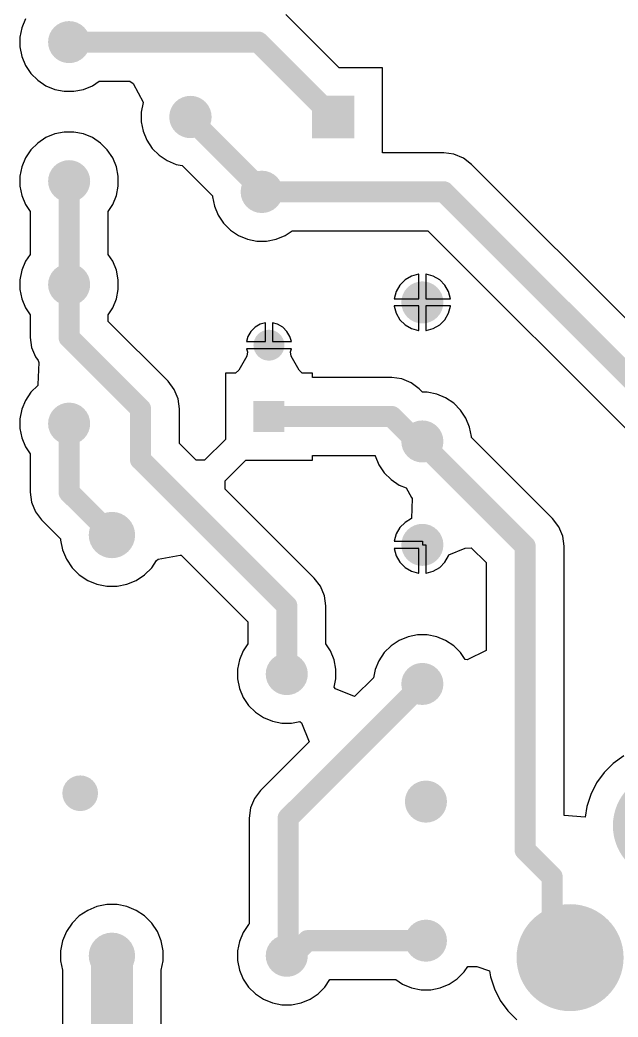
# Model space of a CAD drawing. Header units: inches. Extents: x 4.53 to 13.89, y 0.79 to 10.58.
# Drawn here: x 7.199 to 8.037, y 1.655 to 3.053 of the extents above; entities that cross this region are included whole.
import ezdxf

# ---------------------------------------------------------------- set-up
doc = ezdxf.new("R2010")
doc.units = ezdxf.units.IN
doc.header["$MEASUREMENT"] = 0
for name, color, linetype in [('Pad Holes', 156, 'Continuous'), ('Top Layer', 1, 'Continuous'), ('Via Holes', 16, 'Continuous')]:
    doc.layers.add(name, color=color, linetype=linetype)

# ---------------------------------------------------------------- blocks, each defined once
blk = doc.blocks.new('12A_7_B_3')
at = {"layer": 'Pad Holes'}
h = blk.add_hatch(color=7, dxfattribs=at)
edge = h.paths.add_edge_path()
edge.add_arc((-0.22, 0.31), 0.038, 0, 360)
h = blk.add_hatch(color=7, dxfattribs=at)
edge = h.paths.add_edge_path()
edge.add_arc((0.22, 0.31), 0.038, 0, 360)
h = blk.add_hatch(color=7, dxfattribs=at)
edge = h.paths.add_edge_path()
edge.add_arc((0.36, 0.125), 0.038, 0, 360)
h = blk.add_hatch(color=7, dxfattribs=at)
edge = h.paths.add_edge_path()
edge.add_arc((-0.36, 0.115), 0.038, 0, 360)
h = blk.add_hatch(color=7, dxfattribs=at)
edge = h.paths.add_edge_path()
edge.add_arc((-0.065, 0.07), 0.0222, 0, 360)
h = blk.add_hatch(color=7, dxfattribs=at)
edge = h.paths.add_edge_path()
edge.add_arc((0.07, 0.07), 0.0222, 0, 360)
h = blk.add_hatch(color=7, dxfattribs=at)
edge = h.paths.add_edge_path()
edge.add_arc((-0.065, -0.07), 0.0222, 0, 360)
h = blk.add_hatch(color=7, dxfattribs=at)
edge = h.paths.add_edge_path()
edge.add_arc((0.07, -0.07), 0.0222, 0, 360)
h = blk.add_hatch(color=7, dxfattribs=at)
edge = h.paths.add_edge_path()
edge.add_arc((-0.36, -0.115), 0.038, 0, 360)
h = blk.add_hatch(color=7, dxfattribs=at)
edge = h.paths.add_edge_path()
edge.add_arc((0.36, -0.12), 0.038, 0, 360)
h = blk.add_hatch(color=7, dxfattribs=at)
edge = h.paths.add_edge_path()
edge.add_arc((-0.225, -0.305), 0.038, 0, 360)
h = blk.add_hatch(color=7, dxfattribs=at)
edge = h.paths.add_edge_path()
edge.add_arc((0.225, -0.305), 0.038, 0, 360)
h = blk.add_hatch(color=7, dxfattribs=at)
edge = h.paths.add_edge_path()
edge.add_arc((0, -0.38), 0.038, 0, 360)
at = {"layer": 'Top Layer'}
h = blk.add_hatch(color=1, dxfattribs=at)
edge = h.paths.add_edge_path()
edge.add_arc((-0.22, 0.31), 0.075, 0, 360)
h = blk.add_hatch(color=1, dxfattribs=at)
edge = h.paths.add_edge_path()
edge.add_arc((0.22, 0.31), 0.075, 0, 360)
h = blk.add_hatch(color=1, dxfattribs=at)
edge = h.paths.add_edge_path()
edge.add_arc((0.36, 0.125), 0.075, 0, 360)
h = blk.add_hatch(color=1, dxfattribs=at)
edge = h.paths.add_edge_path()
edge.add_arc((-0.36, 0.115), 0.075, 0, 360)
for points in [[(-0.0996, 0.1046), (-0.0304, 0.1046), (-0.0304, 0.0354), (-0.0996, 0.0354)], [(0.0354, 0.1046), (0.1046, 0.1046), (0.1046, 0.0354), (0.0354, 0.0354)], [(-0.0996, -0.0354), (-0.0304, -0.0354), (-0.0304, -0.1046), (-0.0996, -0.1046)], [(0.0354, -0.0354), (0.1046, -0.0354), (0.1046, -0.1046), (0.0354, -0.1046)]]:
    blk.add_hatch(color=1, dxfattribs=at).paths.add_polyline_path(points)
h = blk.add_hatch(color=1, dxfattribs=at)
edge = h.paths.add_edge_path()
edge.add_arc((-0.36, -0.115), 0.075, 0, 360)
h = blk.add_hatch(color=1, dxfattribs=at)
edge = h.paths.add_edge_path()
edge.add_arc((0.36, -0.12), 0.075, 0, 360)
h = blk.add_hatch(color=1, dxfattribs=at)
edge = h.paths.add_edge_path()
edge.add_arc((-0.225, -0.305), 0.075, 0, 360)
h = blk.add_hatch(color=1, dxfattribs=at)
edge = h.paths.add_edge_path()
edge.add_arc((0.225, -0.305), 0.075, 0, 360)
h = blk.add_hatch(color=1, dxfattribs=at)
edge = h.paths.add_edge_path()
edge.add_arc((0, -0.38), 0.075, 0, 360)
blk = doc.blocks.new('TRIM_PV36W204C01B00___DUPLICATE_62')
at = {"layer": 'Pad Holes'}
h = blk.add_hatch(color=7, dxfattribs=at)
edge = h.paths.add_edge_path()
edge.add_arc((0, 0.1), 0.0197, 0, 360)
h = blk.add_hatch(color=7, dxfattribs=at)
edge = h.paths.add_edge_path()
edge.add_arc((-0.1, -0.005), 0.0197, 0, 360)
h = blk.add_hatch(color=7, dxfattribs=at)
edge = h.paths.add_edge_path()
edge.add_arc((0.1, -0.005), 0.0197, 0, 360)
at = {"layer": 'Top Layer'}
h = blk.add_hatch(color=1, dxfattribs=at)
edge = h.paths.add_edge_path()
edge.add_arc((0, 0.1), 0.0297, 0, 360)
blk.add_hatch(color=1, dxfattribs=at).paths.add_polyline_path([(-0.1297, 0.0247), (-0.0703, 0.0247), (-0.0703, -0.0347), (-0.1297, -0.0347)])
h = blk.add_hatch(color=1, dxfattribs=at)
edge = h.paths.add_edge_path()
edge.add_arc((0.1, -0.005), 0.0297, 0, 360)
blk = doc.blocks.new('RES_2W_VERTICAL_66')
at = {"layer": 'Pad Holes'}
h = blk.add_hatch(color=7, dxfattribs=at)
edge = h.paths.add_edge_path()
edge.add_arc((0, 0), 0.0197, 0, 360)
h = blk.add_hatch(color=7, dxfattribs=at)
edge = h.paths.add_edge_path()
edge.add_arc((0.195, 0), 0.0197, 0, 360)
at = {"layer": 'Top Layer'}
h = blk.add_hatch(color=1, dxfattribs=at)
edge = h.paths.add_edge_path()
edge.add_arc((0, 0), 0.0295, 0, 360)
h = blk.add_hatch(color=1, dxfattribs=at)
edge = h.paths.add_edge_path()
edge.add_arc((0.195, 0), 0.0295, 0, 360)
blk = doc.blocks.new('RES_2W_VERTICAL_68')
at = {"layer": 'Pad Holes'}
h = blk.add_hatch(color=7, dxfattribs=at)
edge = h.paths.add_edge_path()
edge.add_arc((0, 0), 0.0197, 0, 360)
h = blk.add_hatch(color=7, dxfattribs=at)
edge = h.paths.add_edge_path()
edge.add_arc((0.195, 0), 0.0197, 0, 360)
at = {"layer": 'Top Layer'}
h = blk.add_hatch(color=1, dxfattribs=at)
edge = h.paths.add_edge_path()
edge.add_arc((0, 0), 0.0295, 0, 360)
h = blk.add_hatch(color=1, dxfattribs=at)
edge = h.paths.add_edge_path()
edge.add_arc((0.195, 0), 0.0295, 0, 360)
blk = doc.blocks.new('RES_2W_VERTICAL_70')
at = {"layer": 'Pad Holes'}
h = blk.add_hatch(color=7, dxfattribs=at)
edge = h.paths.add_edge_path()
edge.add_arc((0, 0), 0.0197, 0, 360)
h = blk.add_hatch(color=7, dxfattribs=at)
edge = h.paths.add_edge_path()
edge.add_arc((0.195, 0), 0.0197, 0, 360)
at = {"layer": 'Top Layer'}
h = blk.add_hatch(color=1, dxfattribs=at)
edge = h.paths.add_edge_path()
edge.add_arc((0, 0), 0.0295, 0, 360)
h = blk.add_hatch(color=1, dxfattribs=at)
edge = h.paths.add_edge_path()
edge.add_arc((0.195, 0), 0.0295, 0, 360)
blk = doc.blocks.new('RES_2W_VERTICAL_76')
at = {"layer": 'Pad Holes'}
h = blk.add_hatch(color=7, dxfattribs=at)
edge = h.paths.add_edge_path()
edge.add_arc((0, 0), 0.0197, 0, 360)
h = blk.add_hatch(color=7, dxfattribs=at)
edge = h.paths.add_edge_path()
edge.add_arc((0.195, 0), 0.0197, 0, 360)
at = {"layer": 'Top Layer'}
h = blk.add_hatch(color=1, dxfattribs=at)
edge = h.paths.add_edge_path()
edge.add_arc((0, 0), 0.0295, 0, 360)
h = blk.add_hatch(color=1, dxfattribs=at)
edge = h.paths.add_edge_path()
edge.add_arc((0.195, 0), 0.0295, 0, 360)
blk = doc.blocks.new('RES_2W_VERTICAL_78')
at = {"layer": 'Pad Holes'}
h = blk.add_hatch(color=7, dxfattribs=at)
edge = h.paths.add_edge_path()
edge.add_arc((0, 0), 0.0197, 0, 360)
h = blk.add_hatch(color=7, dxfattribs=at)
edge = h.paths.add_edge_path()
edge.add_arc((0.195, 0), 0.0197, 0, 360)
at = {"layer": 'Top Layer'}
h = blk.add_hatch(color=1, dxfattribs=at)
edge = h.paths.add_edge_path()
edge.add_arc((0, 0), 0.0295, 0, 360)
h = blk.add_hatch(color=1, dxfattribs=at)
edge = h.paths.add_edge_path()
edge.add_arc((0.195, 0), 0.0295, 0, 360)
blk = doc.blocks.new('CAPPRD500W50D630H1120_STAND_108')
at = {"layer": 'Pad Holes'}
h = blk.add_hatch(color=7, dxfattribs=at)
edge = h.paths.add_edge_path()
edge.add_arc((-0.05, 0), 0.0148, 0, 360)
h = blk.add_hatch(color=7, dxfattribs=at)
edge = h.paths.add_edge_path()
edge.add_arc((0.05, 0), 0.0148, 0, 360)
at = {"layer": 'Top Layer'}
blk.add_hatch(color=1, dxfattribs=at).paths.add_polyline_path([(-0.0717, 0.0217), (-0.0283, 0.0217), (-0.0283, -0.0217), (-0.0717, -0.0217)])
h = blk.add_hatch(color=1, dxfattribs=at)
edge = h.paths.add_edge_path()
edge.add_arc((0.05, 0), 0.0217, 0, 360)
blk = doc.blocks.new('CAP_PANASSONIC_100N_450V_110')
at = {"layer": 'Pad Holes'}
h = blk.add_hatch(color=7, dxfattribs=at)
edge = h.paths.add_edge_path()
edge.add_arc((0, 0), 0.0197, 0, 360)
h = blk.add_hatch(color=7, dxfattribs=at)
edge = h.paths.add_edge_path()
edge.add_arc((0.395, 0), 0.0197, 0, 360)
at = {"layer": 'Top Layer'}
h = blk.add_hatch(color=1, dxfattribs=at)
edge = h.paths.add_edge_path()
edge.add_arc((0, 0), 0.0295, 0, 360)
h = blk.add_hatch(color=1, dxfattribs=at)
edge = h.paths.add_edge_path()
edge.add_arc((0.395, 0), 0.0295, 0, 360)
blk = doc.blocks.new('CAP_PANASSONIC_1U_450V_112')
at = {"layer": 'Pad Holes'}
h = blk.add_hatch(color=7, dxfattribs=at)
edge = h.paths.add_edge_path()
edge.add_arc((0, 0), 0.02, 0, 360)
h = blk.add_hatch(color=7, dxfattribs=at)
edge = h.paths.add_edge_path()
edge.add_arc((0.59, 0), 0.02, 0, 360)
at = {"layer": 'Top Layer'}
h = blk.add_hatch(color=1, dxfattribs=at)
edge = h.paths.add_edge_path()
edge.add_arc((0, 0), 0.0325, 0, 360)
h = blk.add_hatch(color=1, dxfattribs=at)
edge = h.paths.add_edge_path()
edge.add_arc((0.59, 0), 0.0325, 0, 360)

msp = doc.modelspace()

# ---------------------------------------------------------------- hatches: boundary and pattern name
at = {"layer": 'Top Layer'}
h = msp.add_hatch(color=1, dxfattribs=at)
edge = h.paths.add_edge_path()
edge.add_arc((7.2835, 1.9685), 0.025, 0, 360)
at = {"layer": 'Via Holes'}
h = msp.add_hatch(color=7, dxfattribs=at)
edge = h.paths.add_edge_path()
edge.add_arc((7.2835, 1.9685), 0.014, 0, 360)

# ---------------------------------------------------------------- linework, layer by layer
at = {"layer": 'Top Layer'}
for p, q in [((7.2069, 3.0544), (7.2018, 3.0419)), ((7.6462, 2.9859), (7.5716, 3.0604)), ((7.2018, 3.0419), (7.1991, 3.0286)), ((7.1991, 3.0286), (7.1991, 3.015)), ((7.1991, 3.015), (7.2018, 3.0017)), ((7.2018, 3.0017), (7.2069, 2.9892)), ((7.2069, 2.9892), (7.2145, 2.9779)), ((7.7071, 2.9859), (7.6462, 2.9859)), ((7.7071, 2.8664), (7.7071, 2.9859)), ((7.2145, 2.9779), (7.2241, 2.9683)), ((7.2241, 2.9683), (7.2354, 2.9607)), ((7.3006, 2.9607), (7.3103, 2.9672)), ((7.3103, 2.9672), (7.3531, 2.9672)), ((7.3531, 2.9672), (7.3578, 2.9637)), ((7.2354, 2.9607), (7.2479, 2.9555)), ((7.2479, 2.9555), (7.2612, 2.9529)), ((7.2612, 2.9529), (7.2748, 2.9529)), ((7.2748, 2.9529), (7.2881, 2.9555)), ((7.2881, 2.9555), (7.3006, 2.9607)), ((7.3578, 2.9637), (7.3719, 2.9377)), ((7.3716, 2.9369), (7.3689, 2.9236)), ((7.3719, 2.9377), (7.3716, 2.9369)), ((7.3689, 2.9236), (7.3689, 2.91)), ((7.3689, 2.91), (7.3716, 2.8967)), ((7.2612, 2.8957), (7.2479, 2.893)), ((7.2748, 2.8957), (7.2612, 2.8957)), ((7.2881, 2.893), (7.2748, 2.8957)), ((7.3716, 2.8967), (7.3768, 2.8841)), ((7.2241, 2.8803), (7.2145, 2.8707)), ((7.2354, 2.8879), (7.2241, 2.8803)), ((7.2479, 2.893), (7.2354, 2.8879)), ((7.3006, 2.8879), (7.2881, 2.893)), ((7.3119, 2.8803), (7.3006, 2.8879)), ((7.3215, 2.8707), (7.3119, 2.8803)), ((7.3768, 2.8841), (7.3844, 2.8728)), ((7.2145, 2.8707), (7.2069, 2.8594)), ((7.3291, 2.8594), (7.3215, 2.8707)), ((7.3844, 2.8728), (7.394, 2.8632)), ((7.7932, 2.8664), (7.7071, 2.8664)), ((7.8073, 2.8645), (7.7932, 2.8664)), ((7.2069, 2.8594), (7.2018, 2.8469)), ((7.3342, 2.8469), (7.3291, 2.8594)), ((7.394, 2.8632), (7.4053, 2.8556)), ((7.4053, 2.8556), (7.4179, 2.8504)), ((7.8205, 2.8591), (7.8073, 2.8645)), ((7.8318, 2.8504), (7.8205, 2.8591)), ((7.2018, 2.8469), (7.1991, 2.8336)), ((7.3369, 2.8336), (7.3342, 2.8469)), ((7.4179, 2.8504), (7.4264, 2.8487)), ((7.4264, 2.8487), (7.4689, 2.8061)), ((8.1946, 2.4876), (7.8318, 2.8504)), ((7.1991, 2.8336), (7.1991, 2.82)), ((7.3369, 2.82), (7.3369, 2.8336)), ((7.1991, 2.82), (7.2018, 2.8067)), ((7.3342, 2.8067), (7.3369, 2.82)), ((7.2018, 2.8067), (7.2069, 2.7942)), ((7.3291, 2.7942), (7.3342, 2.8067)), ((7.4689, 2.8061), (7.4689, 2.805)), ((7.4689, 2.805), (7.4716, 2.7917)), ((7.2069, 2.7942), (7.2134, 2.7845)), ((7.2134, 2.7845), (7.2134, 2.7241)), ((7.3226, 2.7845), (7.3291, 2.7942)), ((7.3226, 2.7241), (7.3226, 2.7845)), ((7.4716, 2.7917), (7.4768, 2.7791)), ((7.4768, 2.7791), (7.4844, 2.7678)), ((7.4844, 2.7678), (7.494, 2.7582)), ((7.494, 2.7582), (7.5053, 2.7506)), ((7.5707, 2.7506), (7.5806, 2.7572)), ((7.5806, 2.7572), (7.7706, 2.7572)), ((7.7706, 2.7572), (8.1334, 2.3944)), ((7.5053, 2.7506), (7.5179, 2.7454)), ((7.5179, 2.7454), (7.5312, 2.7427)), ((7.5312, 2.7427), (7.5448, 2.7427)), ((7.5448, 2.7427), (7.5581, 2.7454)), ((7.5581, 2.7454), (7.5707, 2.7506)), ((7.2069, 2.7144), (7.2018, 2.7019)), ((7.2134, 2.7241), (7.2069, 2.7144)), ((7.3291, 2.7144), (7.3226, 2.7241)), ((7.3342, 2.7019), (7.3291, 2.7144)), ((7.2018, 2.7019), (7.1991, 2.6886)), ((7.3369, 2.6886), (7.3342, 2.7019)), ((7.1991, 2.6886), (7.1991, 2.675)), ((7.3369, 2.675), (7.3369, 2.6886)), ((7.7387, 2.6884), (7.7314, 2.6811)), ((7.7477, 2.6936), (7.7387, 2.6884)), ((7.7578, 2.6963), (7.7477, 2.6936)), ((7.758, 2.6963), (7.7578, 2.6963)), ((7.758, 2.6618), (7.758, 2.6963)), ((7.7682, 2.6963), (7.768, 2.6963)), ((7.768, 2.6963), (7.768, 2.6618)), ((7.7783, 2.6936), (7.7682, 2.6963)), ((7.7873, 2.6884), (7.7783, 2.6936)), ((7.7946, 2.6811), (7.7873, 2.6884)), ((7.1991, 2.675), (7.2018, 2.6617)), ((7.3342, 2.6617), (7.3369, 2.675)), ((7.7262, 2.6721), (7.7235, 2.662)), ((7.7314, 2.6811), (7.7262, 2.6721)), ((7.7998, 2.6721), (7.7946, 2.6811)), ((7.8025, 2.662), (7.7998, 2.6721)), ((7.2018, 2.6617), (7.2069, 2.6492)), ((7.3291, 2.6492), (7.3342, 2.6617)), ((7.7235, 2.662), (7.7235, 2.6618)), ((7.7235, 2.6618), (7.758, 2.6618)), ((7.768, 2.6618), (7.8025, 2.6618)), ((7.8025, 2.6618), (7.8025, 2.662)), ((7.2069, 2.6492), (7.2134, 2.6395)), ((7.3226, 2.6395), (7.3291, 2.6492)), ((7.758, 2.6518), (7.7235, 2.6518)), ((7.7235, 2.6518), (7.7235, 2.6516)), ((7.7235, 2.6516), (7.7262, 2.6415)), ((7.758, 2.6173), (7.758, 2.6518)), ((7.8025, 2.6518), (7.768, 2.6518)), ((7.768, 2.6518), (7.768, 2.6173)), ((7.7998, 2.6415), (7.8025, 2.6516)), ((7.8025, 2.6516), (7.8025, 2.6518)), ((7.2134, 2.6395), (7.2134, 2.6076)), ((7.3226, 2.6302), (7.3226, 2.6395)), ((7.4066, 2.5462), (7.3226, 2.6302)), ((7.7262, 2.6415), (7.7314, 2.6325)), ((7.7314, 2.6325), (7.7387, 2.6252)), ((7.7873, 2.6252), (7.7946, 2.6325)), ((7.7946, 2.6325), (7.7998, 2.6415)), ((7.5227, 2.6162), (7.5185, 2.609)), ((7.5286, 2.6221), (7.5227, 2.6162)), ((7.5358, 2.6263), (7.5286, 2.6221)), ((7.543, 2.6282), (7.5358, 2.6263)), ((7.543, 2.6018), (7.543, 2.6282)), ((7.5602, 2.6263), (7.553, 2.6282)), ((7.553, 2.6282), (7.553, 2.6018)), ((7.5674, 2.6221), (7.5602, 2.6263)), ((7.5733, 2.6162), (7.5674, 2.6221)), ((7.5775, 2.609), (7.5733, 2.6162)), ((7.7387, 2.6252), (7.7477, 2.62)), ((7.7477, 2.62), (7.7578, 2.6173)), ((7.7578, 2.6173), (7.758, 2.6173)), ((7.768, 2.6173), (7.7682, 2.6173)), ((7.7682, 2.6173), (7.7783, 2.62)), ((7.7783, 2.62), (7.7873, 2.6252)), ((7.2134, 2.6076), (7.2153, 2.5935)), ((7.5185, 2.609), (7.5166, 2.6018)), ((7.5166, 2.6018), (7.543, 2.6018)), ((7.553, 2.6018), (7.5794, 2.6018)), ((7.5794, 2.6018), (7.5775, 2.609)), ((7.2153, 2.5935), (7.2207, 2.5803)), ((7.548, 2.5918), (7.5166, 2.5918)), ((7.5166, 2.5918), (7.5178, 2.5873)), ((7.5178, 2.5873), (7.5168, 2.5815)), ((7.5794, 2.5918), (7.548, 2.5918)), ((7.5782, 2.5873), (7.5794, 2.5918)), ((7.5792, 2.5815), (7.5782, 2.5873)), ((7.2207, 2.5803), (7.2245, 2.5753)), ((7.2245, 2.5753), (7.2257, 2.5724)), ((7.5168, 2.5815), (7.5056, 2.5618)), ((7.5904, 2.5618), (7.5792, 2.5815)), ((7.2257, 2.5724), (7.2243, 2.5416)), ((7.5056, 2.5618), (7.5012, 2.5578)), ((7.5948, 2.5578), (7.5904, 2.5618)), ((7.4153, 2.5349), (7.4066, 2.5462)), ((7.5012, 2.5578), (7.487, 2.5578)), ((7.487, 2.5578), (7.487, 2.4644)), ((7.609, 2.5578), (7.5948, 2.5578)), ((7.609, 2.5514), (7.609, 2.5578)), ((7.72, 2.5514), (7.609, 2.5514)), ((7.7341, 2.5495), (7.72, 2.5514)), ((7.7473, 2.5441), (7.7341, 2.5495)), ((7.2241, 2.5403), (7.2145, 2.5307)), ((7.2243, 2.5416), (7.2241, 2.5403)), ((7.4207, 2.5217), (7.4153, 2.5349)), ((7.7586, 2.5354), (7.7473, 2.5441)), ((7.7633, 2.5307), (7.7586, 2.5354)), ((7.2069, 2.5194), (7.2018, 2.5069)), ((7.2145, 2.5307), (7.2069, 2.5194)), ((7.4226, 2.5076), (7.4207, 2.5217)), ((7.7698, 2.5307), (7.7633, 2.5307)), ((7.7831, 2.528), (7.7698, 2.5307)), ((7.7956, 2.5229), (7.7831, 2.528)), ((7.8069, 2.5153), (7.7956, 2.5229)), ((7.2018, 2.5069), (7.1991, 2.4936)), ((7.4226, 2.459), (7.4226, 2.5076)), ((7.8165, 2.5057), (7.8069, 2.5153)), ((7.8241, 2.4944), (7.8165, 2.5057)), ((7.1991, 2.4936), (7.1991, 2.48)), ((7.8292, 2.4819), (7.8241, 2.4944)), ((7.1991, 2.48), (7.2018, 2.4667)), ((7.8319, 2.4686), (7.8292, 2.4819)), ((7.2018, 2.4667), (7.2069, 2.4542)), ((7.487, 2.4644), (7.4579, 2.4354)), ((7.8319, 2.4673), (7.8319, 2.4686)), ((7.9456, 2.3536), (7.8319, 2.4673)), ((7.2069, 2.4542), (7.2134, 2.4445)), ((7.4462, 2.4354), (7.4226, 2.459)), ((7.2134, 2.4445), (7.2134, 2.3906)), ((7.4579, 2.4354), (7.4462, 2.4354)), ((7.4866, 2.4067), (7.5156, 2.4358)), ((7.5156, 2.4358), (7.609, 2.4358)), ((7.609, 2.4358), (7.609, 2.4422)), ((7.609, 2.4422), (7.6967, 2.4422)), ((7.6967, 2.4422), (7.6968, 2.4417)), ((7.6968, 2.4417), (7.7019, 2.4292)), ((7.7019, 2.4292), (7.7095, 2.4179)), ((7.4866, 2.395), (7.4866, 2.4067)), ((7.7095, 2.4179), (7.7191, 2.4083)), ((7.7191, 2.4083), (7.7304, 2.4007)), ((7.6116, 2.27), (7.4866, 2.395)), ((7.7304, 2.4007), (7.7401, 2.3967)), ((7.7401, 2.3967), (7.7478, 2.3833)), ((7.2134, 2.3906), (7.2153, 2.3765)), ((7.7486, 2.3816), (7.7477, 2.3536)), ((7.7478, 2.3833), (7.7486, 2.3816)), ((7.2153, 2.3765), (7.2207, 2.3633)), ((7.2207, 2.3633), (7.2294, 2.352)), ((7.2294, 2.352), (7.2561, 2.3253)), ((7.7477, 2.3536), (7.7387, 2.3484)), ((7.9543, 2.3423), (7.9456, 2.3536)), ((7.7314, 2.3411), (7.7262, 2.3321)), ((7.7387, 2.3484), (7.7314, 2.3411)), ((7.9597, 2.3291), (7.9543, 2.3423)), ((7.2561, 2.3253), (7.2561, 2.3235)), ((7.2561, 2.3235), (7.2589, 2.3097)), ((7.7262, 2.3321), (7.7235, 2.322)), ((7.7235, 2.322), (7.7235, 2.3218)), ((7.7235, 2.3218), (7.763, 2.3218)), ((7.763, 2.3218), (7.763, 2.3168)), ((7.9616, 2.315), (7.9597, 2.3291)), ((7.2589, 2.3097), (7.2643, 2.2966)), ((7.758, 2.3118), (7.7235, 2.3118)), ((7.7235, 2.3118), (7.7235, 2.3116)), ((7.7235, 2.3116), (7.7262, 2.3015)), ((7.758, 2.2773), (7.758, 2.3118)), ((7.763, 2.3168), (7.768, 2.3168)), ((7.768, 2.3168), (7.768, 2.2773)), ((7.8002, 2.3028), (7.8228, 2.3124)), ((7.8228, 2.3124), (7.8313, 2.3127)), ((7.8313, 2.3127), (7.8524, 2.2921)), ((7.9616, 1.9375), (7.9616, 2.315)), ((7.2643, 2.2966), (7.2722, 2.2848)), ((7.3838, 2.2848), (7.3905, 2.2948)), ((7.3905, 2.2948), (7.3926, 2.2967)), ((7.3926, 2.2967), (7.4235, 2.3026)), ((7.4235, 2.3026), (7.4249, 2.3022)), ((7.4249, 2.3022), (7.5184, 2.2087)), ((7.7262, 2.3015), (7.7314, 2.2925)), ((7.7946, 2.2925), (7.7998, 2.3015)), ((7.7998, 2.3015), (7.8002, 2.3028)), ((7.2722, 2.2848), (7.2822, 2.2748)), ((7.3738, 2.2748), (7.3838, 2.2848)), ((7.7314, 2.2925), (7.7387, 2.2852)), ((7.7387, 2.2852), (7.7477, 2.28)), ((7.7477, 2.28), (7.7578, 2.2773)), ((7.7682, 2.2773), (7.7783, 2.28)), ((7.7783, 2.28), (7.7873, 2.2852)), ((7.7873, 2.2852), (7.7946, 2.2925)), ((7.8524, 2.2921), (7.8524, 2.1686)), ((7.2822, 2.2748), (7.294, 2.2669)), ((7.294, 2.2669), (7.307, 2.2615)), ((7.349, 2.2615), (7.362, 2.2669)), ((7.362, 2.2669), (7.3738, 2.2748)), ((7.6203, 2.2587), (7.6116, 2.27)), ((7.7578, 2.2773), (7.758, 2.2773)), ((7.768, 2.2773), (7.7682, 2.2773)), ((7.307, 2.2615), (7.3209, 2.2587)), ((7.3209, 2.2587), (7.3351, 2.2587)), ((7.3351, 2.2587), (7.349, 2.2615)), ((7.6257, 2.2455), (7.6203, 2.2587)), ((7.6276, 2.2314), (7.6257, 2.2455)), ((7.6276, 2.1779), (7.6276, 2.2314)), ((7.5184, 2.2087), (7.5184, 2.1779)), ((7.7304, 2.1829), (7.7191, 2.1753)), ((7.7429, 2.188), (7.7304, 2.1829)), ((7.7562, 2.1907), (7.7429, 2.188)), ((7.7698, 2.1907), (7.7562, 2.1907)), ((7.7831, 2.188), (7.7698, 2.1907)), ((7.7956, 2.1829), (7.7831, 2.188)), ((7.8069, 2.1753), (7.7956, 2.1829)), ((7.5119, 2.1682), (7.5068, 2.1557)), ((7.5184, 2.1779), (7.5119, 2.1682)), ((7.6341, 2.1682), (7.6276, 2.1779)), ((7.6392, 2.1557), (7.6341, 2.1682)), ((7.7191, 2.1753), (7.7095, 2.1657)), ((7.8165, 2.1657), (7.8069, 2.1753)), ((7.8524, 2.1686), (7.8259, 2.1557)), ((7.5068, 2.1557), (7.5041, 2.1424)), ((7.6419, 2.1424), (7.6392, 2.1557)), ((7.7019, 2.1544), (7.6968, 2.1419)), ((7.7095, 2.1657), (7.7019, 2.1544)), ((7.8229, 2.1562), (7.8165, 2.1657)), ((7.8259, 2.1557), (7.8229, 2.1562)), ((7.5041, 2.1424), (7.5041, 2.1288)), ((7.6419, 2.1288), (7.6419, 2.1424)), ((7.6968, 2.1419), (7.6945, 2.1305)), ((7.5041, 2.1288), (7.5068, 2.1155)), ((7.6396, 2.1174), (7.6419, 2.1288)), ((7.6945, 2.1305), (7.668, 2.104)), ((7.5068, 2.1155), (7.5119, 2.103)), ((7.6414, 2.1149), (7.6396, 2.1174)), ((7.668, 2.104), (7.6414, 2.1149)), ((7.5119, 2.103), (7.5195, 2.0917)), ((7.5195, 2.0917), (7.5291, 2.0821)), ((7.5291, 2.0821), (7.5404, 2.0746)), ((7.5404, 2.0746), (7.5529, 2.0694)), ((7.5529, 2.0694), (7.5662, 2.0667)), ((7.5662, 2.0667), (7.5798, 2.0667)), ((7.5798, 2.0667), (7.5912, 2.069)), ((7.5912, 2.069), (7.5937, 2.0672)), ((7.5937, 2.0672), (7.6046, 2.0407)), ((7.6046, 2.0407), (7.5364, 1.9724)), ((8.0451, 2.0208), (8.0305, 2.0102)), ((8.0305, 2.0102), (8.0178, 1.9975)), ((8.0178, 1.9975), (8.0072, 1.9829)), ((7.5364, 1.9724), (7.5277, 1.9611)), ((8.0072, 1.9829), (7.999, 1.9669)), ((7.5277, 1.9611), (7.5223, 1.9479)), ((7.999, 1.9669), (7.9934, 1.9498)), ((7.5223, 1.9479), (7.5204, 1.9338)), ((7.9934, 1.9498), (7.9911, 1.9351)), ((7.5204, 1.9338), (7.5204, 1.7854)), ((7.9911, 1.9351), (7.9616, 1.9375)), ((7.294, 1.8043), (7.2822, 1.7964)), ((7.307, 1.8097), (7.294, 1.8043)), ((7.3209, 1.8125), (7.307, 1.8097)), ((7.3351, 1.8125), (7.3209, 1.8125)), ((7.349, 1.8097), (7.3351, 1.8125)), ((7.362, 1.8043), (7.349, 1.8097)), ((7.3738, 1.7964), (7.362, 1.8043)), ((7.2822, 1.7964), (7.2722, 1.7864)), ((7.3838, 1.7864), (7.3738, 1.7964)), ((7.2722, 1.7864), (7.2643, 1.7747)), ((7.3917, 1.7747), (7.3838, 1.7864)), ((7.5195, 1.7845), (7.5119, 1.7732)), ((7.5204, 1.7854), (7.5195, 1.7845)), ((7.2643, 1.7747), (7.2589, 1.7616)), ((7.3971, 1.7616), (7.3917, 1.7747)), ((7.5119, 1.7732), (7.5068, 1.7607)), ((7.2589, 1.7616), (7.2561, 1.7477)), ((7.3999, 1.7477), (7.3971, 1.7616)), ((7.5068, 1.7607), (7.5041, 1.7474)), ((7.2561, 1.7477), (7.2561, 1.7335)), ((7.3999, 1.7335), (7.3999, 1.7477)), ((7.5041, 1.7474), (7.5041, 1.7338)), ((7.5041, 1.7338), (7.5068, 1.7205)), ((7.2561, 1.7335), (7.2588, 1.7203)), ((7.2588, 1.7203), (7.2588, 1.593)), ((7.3972, 1.7203), (7.3999, 1.7335)), ((7.3972, 1.593), (7.3972, 1.7203)), ((7.5068, 1.7205), (7.5119, 1.708)), ((7.8215, 1.7179), (7.8268, 1.7258)), ((7.8268, 1.7258), (7.8393, 1.7257)), ((7.8393, 1.7257), (7.8571, 1.7197)), ((7.5119, 1.708), (7.5195, 1.6967)), ((7.6265, 1.6967), (7.6335, 1.7072)), ((7.6335, 1.7072), (7.7257, 1.7072)), ((7.7257, 1.7072), (7.7354, 1.7007)), ((7.8006, 1.7007), (7.8119, 1.7083)), ((7.8119, 1.7083), (7.8215, 1.7179)), ((7.8571, 1.7197), (7.8584, 1.7112)), ((7.8584, 1.7112), (7.864, 1.6941)), ((7.5195, 1.6967), (7.5291, 1.6871)), ((7.6169, 1.6871), (7.6265, 1.6967)), ((7.7354, 1.7007), (7.7479, 1.6955)), ((7.7479, 1.6955), (7.7612, 1.6929)), ((7.7612, 1.6929), (7.7748, 1.6929)), ((7.7748, 1.6929), (7.7881, 1.6955)), ((7.7881, 1.6955), (7.8006, 1.7007)), ((7.864, 1.6941), (7.8722, 1.6781)), ((7.5291, 1.6871), (7.5404, 1.6796)), ((7.5404, 1.6796), (7.5529, 1.6744)), ((7.5931, 1.6744), (7.6056, 1.6796)), ((7.6056, 1.6796), (7.6169, 1.6871)), ((7.8722, 1.6781), (7.8828, 1.6635)), ((7.5529, 1.6744), (7.5662, 1.6717)), ((7.5662, 1.6717), (7.5798, 1.6717)), ((7.5798, 1.6717), (7.5931, 1.6744)), ((7.8828, 1.6635), (7.8955, 1.6508))]:
    msp.add_line(p, q, dxfattribs=at)
for points in [[(7.268, 3.0218, 0.0295, 0.0295, 0), (7.533, 3.0218, 0.0295, 0.0295, 0)], [(7.533, 3.0218, 0.0295, 0.0295, 0), (7.638, 2.9168, 0.0295, 0.0295, 0)], [(7.438, 2.9143, 0.0295, 0.0295, 0), (7.438, 2.9168, 0.0295, 0.0295, 0)], [(7.438, 2.9143, 0.0295, 0.0295, 0), (7.538, 2.8143, 0.0295, 0.0295, 0)], [(7.268, 2.6818, 0.0295, 0.0295, 0), (7.268, 2.8268, 0.0295, 0.0295, 0)], [(7.538, 2.8118, 0.0295, 0.0295, 0), (7.538, 2.8143, 0.0295, 0.0295, 0)], [(7.538, 2.8118, 0.0295, 0.0295, 0), (7.7932, 2.8118, 0.0295, 0.0295, 0)], [(7.7932, 2.8118, 0.0295, 0.0295, 0), (8.172, 2.433, 0.0295, 0.0295, 0)], [(7.268, 2.6076, 0.0295, 0.0295, 0), (7.268, 2.6818, 0.0295, 0.0295, 0)], [(7.268, 2.6076, 0.0295, 0.0295, 0), (7.368, 2.5076, 0.0295, 0.0295, 0)], [(7.368, 2.4364, 0.0295, 0.0295, 0), (7.368, 2.5076, 0.0295, 0.0295, 0)], [(7.548, 2.4968, 0.0295, 0.0295, 0), (7.72, 2.4968, 0.0295, 0.0295, 0)], [(7.72, 2.4968, 0.0295, 0.0295, 0), (7.755, 2.4618, 0.0295, 0.0295, 0)], [(7.268, 2.3906, 0.0295, 0.0295, 0), (7.268, 2.4868, 0.0295, 0.0295, 0)], [(7.755, 2.4618, 0.0295, 0.0295, 0), (7.763, 2.4618, 0.0295, 0.0295, 0)], [(7.7678, 2.4542, 0.0295, 0.0295, 0), (7.907, 2.315, 0.0295, 0.0295, 0)], [(7.368, 2.4364, 0.0295, 0.0295, 0), (7.573, 2.2314, 0.0295, 0.0295, 0)], [(7.268, 2.3906, 0.0295, 0.0295, 0), (7.328, 2.3306, 0.0295, 0.0295, 0)], [(7.907, 1.889, 0.0295, 0.0295, 0), (7.907, 2.315, 0.0295, 0.0295, 0)], [(7.573, 2.1356, 0.0295, 0.0295, 0), (7.573, 2.2314, 0.0295, 0.0295, 0)], [(7.575, 1.9338, 0.0295, 0.0295, 0), (7.763, 2.1218, 0.0295, 0.0295, 0)], [(7.575, 1.7332, 0.0295, 0.0295, 0), (7.575, 1.9338, 0.0295, 0.0295, 0)], [(7.907, 1.889, 0.0295, 0.0295, 0), (7.9449, 1.8511, 0.0295, 0.0295, 0)], [(7.9449, 1.7612, 0.0295, 0.0295, 0), (7.9449, 1.8511, 0.0295, 0.0295, 0)], [(7.581, 1.7406, 0.0295, 0.0295, 0), (7.6022, 1.7618, 0.0295, 0.0295, 0)], [(7.6022, 1.7618, 0.0295, 0.0295, 0), (7.768, 1.7618, 0.0295, 0.0295, 0)], [(7.9449, 1.7612, 0.0295, 0.0295, 0), (7.968, 1.7381, 0.0295, 0.0295, 0)], [(7.328, 1.5124, 0.0591, 0.0591, 0), (7.328, 1.7406, 0.0591, 0.0591, 0)], [(7.573, 1.7406, 0.0295, 0.0295, 0), (7.581, 1.7406, 0.0295, 0.0295, 0)]]:
    msp.add_lwpolyline(points, format="xyseb", dxfattribs=at)
for points in [[(7.2606, 3.0218, 0.0148, 0.0148, 1), (7.2754, 3.0218, 0.0148, 0.0148, 1)], [(7.5256, 3.0218, 0.0148, 0.0148, 1), (7.5404, 3.0218, 0.0148, 0.0148, 1)], [(7.5256, 3.0218, 0.0148, 0.0148, 1), (7.5404, 3.0218, 0.0148, 0.0148, 1)], [(7.4306, 2.9168, 0.0148, 0.0148, 1), (7.4454, 2.9168, 0.0148, 0.0148, 1)], [(7.4306, 2.9143, 0.0148, 0.0148, 1), (7.4454, 2.9143, 0.0148, 0.0148, 1)], [(7.4306, 2.9143, 0.0148, 0.0148, 1), (7.4454, 2.9143, 0.0148, 0.0148, 1)], [(7.6306, 2.9168, 0.0148, 0.0148, 1), (7.6454, 2.9168, 0.0148, 0.0148, 1)], [(7.2606, 2.8268, 0.0148, 0.0148, 1), (7.2754, 2.8268, 0.0148, 0.0148, 1)], [(7.5306, 2.8143, 0.0148, 0.0148, 1), (7.5454, 2.8143, 0.0148, 0.0148, 1)], [(7.5306, 2.8143, 0.0148, 0.0148, 1), (7.5454, 2.8143, 0.0148, 0.0148, 1)], [(7.5306, 2.8118, 0.0148, 0.0148, 1), (7.5454, 2.8118, 0.0148, 0.0148, 1)], [(7.5306, 2.8118, 0.0148, 0.0148, 1), (7.5454, 2.8118, 0.0148, 0.0148, 1)], [(7.7858, 2.8118, 0.0148, 0.0148, 1), (7.8006, 2.8118, 0.0148, 0.0148, 1)], [(7.7858, 2.8118, 0.0148, 0.0148, 1), (7.8006, 2.8118, 0.0148, 0.0148, 1)], [(7.2606, 2.6818, 0.0148, 0.0148, 1), (7.2754, 2.6818, 0.0148, 0.0148, 1)], [(7.2606, 2.6818, 0.0148, 0.0148, 1), (7.2754, 2.6818, 0.0148, 0.0148, 1)], [(7.2606, 2.6076, 0.0148, 0.0148, 1), (7.2754, 2.6076, 0.0148, 0.0148, 1)], [(7.2606, 2.6076, 0.0148, 0.0148, 1), (7.2754, 2.6076, 0.0148, 0.0148, 1)], [(7.3606, 2.5076, 0.0148, 0.0148, 1), (7.3754, 2.5076, 0.0148, 0.0148, 1)], [(7.3606, 2.5076, 0.0148, 0.0148, 1), (7.3754, 2.5076, 0.0148, 0.0148, 1)], [(7.5406, 2.4968, 0.0148, 0.0148, 1), (7.5554, 2.4968, 0.0148, 0.0148, 1)], [(7.7126, 2.4968, 0.0148, 0.0148, 1), (7.7274, 2.4968, 0.0148, 0.0148, 1)], [(7.7126, 2.4968, 0.0148, 0.0148, 1), (7.7274, 2.4968, 0.0148, 0.0148, 1)], [(7.2606, 2.4868, 0.0148, 0.0148, 1), (7.2754, 2.4868, 0.0148, 0.0148, 1)], [(7.7476, 2.4618, 0.0148, 0.0148, 1), (7.7624, 2.4618, 0.0148, 0.0148, 1)], [(7.7476, 2.4618, 0.0148, 0.0148, 1), (7.7624, 2.4618, 0.0148, 0.0148, 1)], [(7.7556, 2.4618, 0.0148, 0.0148, 1), (7.7704, 2.4618, 0.0148, 0.0148, 1)], [(7.7604, 2.4542, 0.0148, 0.0148, 1), (7.7752, 2.4542, 0.0148, 0.0148, 1)], [(7.3606, 2.4364, 0.0148, 0.0148, 1), (7.3754, 2.4364, 0.0148, 0.0148, 1)], [(7.3606, 2.4364, 0.0148, 0.0148, 1), (7.3754, 2.4364, 0.0148, 0.0148, 1)], [(7.2606, 2.3906, 0.0148, 0.0148, 1), (7.2754, 2.3906, 0.0148, 0.0148, 1)], [(7.2606, 2.3906, 0.0148, 0.0148, 1), (7.2754, 2.3906, 0.0148, 0.0148, 1)], [(7.3206, 2.3306, 0.0148, 0.0148, 1), (7.3354, 2.3306, 0.0148, 0.0148, 1)], [(7.8996, 2.315, 0.0148, 0.0148, 1), (7.9144, 2.315, 0.0148, 0.0148, 1)], [(7.8996, 2.315, 0.0148, 0.0148, 1), (7.9144, 2.315, 0.0148, 0.0148, 1)], [(7.5656, 2.2314, 0.0148, 0.0148, 1), (7.5804, 2.2314, 0.0148, 0.0148, 1)], [(7.5656, 2.2314, 0.0148, 0.0148, 1), (7.5804, 2.2314, 0.0148, 0.0148, 1)], [(7.5656, 2.1356, 0.0148, 0.0148, 1), (7.5804, 2.1356, 0.0148, 0.0148, 1)], [(7.7556, 2.1218, 0.0148, 0.0148, 1), (7.7704, 2.1218, 0.0148, 0.0148, 1)], [(7.5676, 1.9338, 0.0148, 0.0148, 1), (7.5824, 1.9338, 0.0148, 0.0148, 1)], [(7.5676, 1.9338, 0.0148, 0.0148, 1), (7.5824, 1.9338, 0.0148, 0.0148, 1)], [(7.8996, 1.889, 0.0148, 0.0148, 1), (7.9144, 1.889, 0.0148, 0.0148, 1)], [(7.8996, 1.889, 0.0148, 0.0148, 1), (7.9144, 1.889, 0.0148, 0.0148, 1)], [(7.9376, 1.8511, 0.0148, 0.0148, 1), (7.9523, 1.8511, 0.0148, 0.0148, 1)], [(7.9376, 1.8511, 0.0148, 0.0148, 1), (7.9523, 1.8511, 0.0148, 0.0148, 1)], [(7.5948, 1.7618, 0.0148, 0.0148, 1), (7.6096, 1.7618, 0.0148, 0.0148, 1)], [(7.5948, 1.7618, 0.0148, 0.0148, 1), (7.6096, 1.7618, 0.0148, 0.0148, 1)], [(7.7606, 1.7618, 0.0148, 0.0148, 1), (7.7754, 1.7618, 0.0148, 0.0148, 1)], [(7.9376, 1.7612, 0.0148, 0.0148, 1), (7.9523, 1.7612, 0.0148, 0.0148, 1)], [(7.9376, 1.7612, 0.0148, 0.0148, 1), (7.9523, 1.7612, 0.0148, 0.0148, 1)], [(7.3132, 1.7406, 0.0295, 0.0295, 1), (7.3428, 1.7406, 0.0295, 0.0295, 1)], [(7.5656, 1.7406, 0.0148, 0.0148, 1), (7.5804, 1.7406, 0.0148, 0.0148, 1)], [(7.5676, 1.7332, 0.0148, 0.0148, 1), (7.5824, 1.7332, 0.0148, 0.0148, 1)], [(7.5736, 1.7406, 0.0148, 0.0148, 1), (7.5884, 1.7406, 0.0148, 0.0148, 1)], [(7.5736, 1.7406, 0.0148, 0.0148, 1), (7.5884, 1.7406, 0.0148, 0.0148, 1)], [(7.9606, 1.7381, 0.0148, 0.0148, 1), (7.9754, 1.7381, 0.0148, 0.0148, 1)]]:
    msp.add_lwpolyline(points, format="xyseb", close=True, dxfattribs=at)

# ---------------------------------------------------------------- block references
for name, p, rotation in [('RES_2W_VERTICAL_78', (7.268, 2.8268), 90), ('TRIM_PV36W204C01B00___DUPLICATE_62', (7.538, 2.9118), 180), ('RES_2W_VERTICAL_76', (7.268, 2.4868), 90), ('RES_2W_VERTICAL_66', (7.763, 2.6568), 270), ('CAPPRD500W50D630H1120_STAND_108', (7.548, 2.5468), 90), ('CAP_PANASSONIC_1U_450V_112', (7.328, 1.7406), 90), ('RES_2W_VERTICAL_68', (7.763, 2.3168), 270), ('CAP_PANASSONIC_100N_450V_110', (7.573, 1.7406), 90), ('12A_7_B_3', (8.33, 1.618), 180), ('RES_2W_VERTICAL_70', (7.768, 1.7618), 90)]:
    msp.add_blockref(name, p, dxfattribs=dict(rotation=rotation))

doc.saveas('drawing.dxf')
